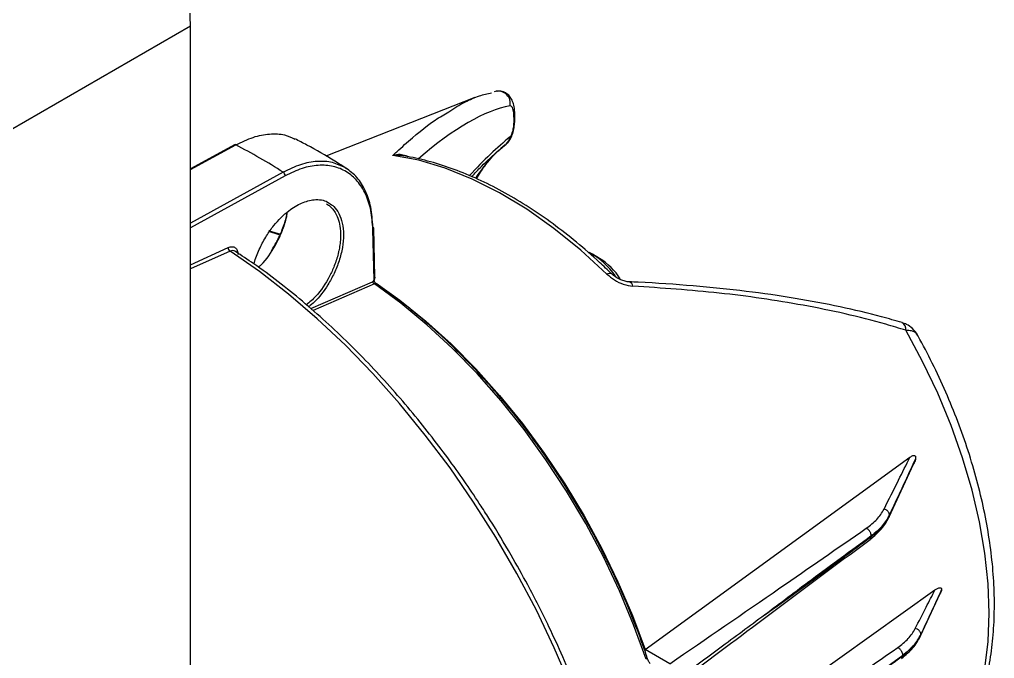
# Model space of a CAD drawing. Extents: x 2 to 136, y 1 to 99.
# Drawn here: x 103.675 to 108.461, y 85.831 to 88.966 of the extents above; entities that cross this region are included whole.
import ezdxf

# ---------------------------------------------------------------- set-up
doc = ezdxf.new("R2010")
doc.units = 0
doc.header["$MEASUREMENT"] = 0
doc.layers.add('OBJECT', color=7, linetype='CONTINUOUS')

msp = doc.modelspace()

# ---------------------------------------------------------------- linework, layer by layer
at = {"layer": 'OBJECT'}
for p, q in [((103.6315, 88.4256), (104.5154, 88.9358)), ((104.5154, 84.0375), (104.5154, 88.9358)), ((105.9108, 88.5833), (105.1793, 88.2964)), ((106.0158, 88.6141), (106.0046, 88.6115)), ((106.0158, 88.6141), (106.0127, 88.6134)), ((106.1066, 88.4846), (106.1066, 88.4941)), ((106.1029, 88.4728), (106.1029, 88.4822)), ((104.7305, 88.3516), (104.5154, 88.2343)), ((104.5154, 88.2301), (104.7375, 88.3511)), ((104.9697, 88.2171), (104.5154, 87.9675)), ((104.9795, 88.1992), (104.5154, 87.9443)), ((104.9503, 87.9098), (104.8989, 87.9268)), ((105.4154, 87.6891), (105.4099, 87.9363)), ((105.4196, 87.7022), (105.4142, 87.9424)), ((104.5154, 87.7628), (104.7, 87.8475)), ((104.7087, 87.8293), (104.5154, 87.7424)), ((106.5226, 87.7939), (106.4873, 87.8143)), ((105.105, 87.5475), (105.4085, 87.6793)), ((105.4154, 87.6891), (105.4085, 87.6793)), ((105.417, 87.6685), (105.1161, 87.5378)), ((106.7462, 85.8752), (108.046, 86.8189)), ((107.944, 86.5264), (108.0631, 86.7848)), ((107.9453, 86.5359), (107.9453, 86.5321)), ((107.8563, 86.4322), (107.8563, 86.4298)), ((108.1687, 86.1669), (106.896, 85.258)), ((108.0983, 85.9426), (108.1946, 86.15)), ((108.0997, 85.9495), (108.0997, 85.9485)), ((106.8673, 85.8053), (106.7462, 85.8752)), ((108.0107, 85.8465), (108.0107, 85.8454))]:
    msp.add_line(p, q, dxfattribs=at)
at = {"layer": 'OBJECT', "flags": 128}
for points in [[(104.5154, 88.9358), (104.5103, 89.066), (104.495, 89.2008), (104.4698, 89.3393), (104.4348, 89.4803), (104.3902, 89.6225), (104.3366, 89.7646), (104.2743, 89.9056), (104.2038, 90.0442), (104.1259, 90.1793), (104.0411, 90.3096), (103.9501, 90.434), (103.8538, 90.5516), (103.7529, 90.6612), (103.6484, 90.762), (103.5411, 90.8531), (103.4319, 90.9338), (103.3218, 91.0032)], [(106.5583, 87.7168), (106.4298, 87.8346), (106.2985, 87.9409), (106.1654, 88.0349), (106.0315, 88.116), (105.8979, 88.1835), (105.7654, 88.2368), (105.6352, 88.2757), (105.5083, 88.2997)], [(104.8987, 87.9309), (104.9013, 87.9301), (104.9564, 87.9125)], [(106.5681, 85.1377), (106.5144, 85.3241), (106.4517, 85.5112), (106.3802, 85.698), (106.3002, 85.8837), (106.2123, 86.0675), (106.1167, 86.2484), (106.0139, 86.4257), (105.9044, 86.5985), (105.7886, 86.766), (105.6672, 86.9275), (105.5407, 87.0821), (105.4097, 87.2292), (105.2748, 87.3681), (105.1366, 87.4982), (104.9957, 87.6187), (104.8528, 87.7293), (104.7087, 87.8293)], [(106.5583, 87.7168), (106.5653, 87.7197), (106.5714, 87.7211), (106.5765, 87.7211), (106.5804, 87.7195), (106.5814, 87.7187)], [(105.4259, 87.6731), (105.5424, 87.5893), (105.6691, 87.4869), (105.7933, 87.3744), (105.9144, 87.2526), (106.0315, 87.1221), (106.1439, 86.9839), (106.251, 86.8387), (106.3521, 86.6875), (106.4464, 86.5312), (106.5336, 86.3708), (106.6129, 86.2074), (106.6839, 86.0418), (106.7462, 85.8752)], [(106.7506, 85.827), (106.6896, 85.9957), (106.6197, 86.1636), (106.5411, 86.3296), (106.4546, 86.4926), (106.3605, 86.6517), (106.2595, 86.8058), (106.1522, 86.9539), (106.0393, 87.0952), (105.9216, 87.2286), (105.7997, 87.3534), (105.6744, 87.4688), (105.5466, 87.5741), (105.417, 87.6685)], [(108.1021, 85.1894), (108.1081, 85.1942), (108.1823, 85.2645), (108.2478, 85.3467), (108.3041, 85.4404), (108.3507, 85.5447), (108.3874, 85.659), (108.4137, 85.7824), (108.4296, 85.9139), (108.4349, 86.0526), (108.4296, 86.1975), (108.4137, 86.3473), (108.3874, 86.5011), (108.3507, 86.6577), (108.3041, 86.8159), (108.2478, 86.9746), (108.1823, 87.1324), (108.1081, 87.2884), (108.0257, 87.4412)], [(106.7506, 85.827), (106.7531, 85.8289), (106.7549, 85.8306), (106.7561, 85.8322), (106.7564, 85.8336), (106.7562, 85.8345)]]:
    msp.add_lwpolyline(points, dxfattribs=at)
at = {"layer": 'OBJECT'}
for centre, radius, start, end in [((106.0248, 88.5553), 0.0595, 348.3349, 98.7241), ((106.0846, 88.4943), 0.022, 326.6244, 357.8724), ((106.0846, 88.4849), 0.022, 326.6242, 357.8242), ((106.0316, 88.3953), 0.0517, 308.6782, 354.2407), ((104.7336, 88.345), 0.00729, 57.7175, 115.3086), ((103.3194, 85.6264), 3.0716, 57.5008, 62.5045), ((106.4755, 87.8359), 0.6625, 128.9977, 147.8203), ((104.9568, 88.1983), 0.0228, 2.1924, 55.3919), ((105.407, 87.9415), 0.00726, 7.1468, 67.2114), ((105.4072, 87.9428), 0.00706, 292.3223, 356.6685), ((104.7212, 87.8465), 0.0213, 177.2104, 233.8019), ((106.3082, 87.511), 0.3519, 34.0186, 62.2801), ((106.3576, 87.5263), 0.3144, 32.0583, 58.3322), ((106.6616, 87.6547), 0.0251, 7.2584, 75.0685), ((105.4223, 87.6594), 0.0105, 60.6855, 120.1853), ((107.9904, 87.4475), 0.0358, 349.8911, 61.0224)]:
    msp.add_arc(centre, radius, start, end, dxfattribs=at)
for centre, major_axis, ratio, start_param, end_param in [((104.429, 84.8015), (1.8234, 3.7243), 0.229586, 0.168538, 0.491273), ((105.293, 86.172), (1.1478, 2.3444), 0.229586, 0.459515, 0.64789), ((108.8131, 87.6092), (0.7659, 2.3851), 0.199933, 1.976046, 1.977174), ((109.0633, 87.7613), (0.7463, 2.324), 0.199933, 2.387846, 2.389797)]:
    msp.add_ellipse(centre, major_axis=major_axis, ratio=ratio, start_param=start_param, end_param=end_param, dxfattribs=at)
for points, knots in [([(105.7827, 88.5135), (105.8091, 88.5306), (105.8601, 88.5636), (105.9297, 88.5924), (105.9725, 88.6024), (105.9922, 88.607)], [0, 0, 0, 0, 0.365892, 0.706691, 1, 1, 1, 1]), ([(106.1061, 88.4935), (106.1062, 88.4997), (106.1064, 88.5191), (106.1025, 88.5438), (106.0947, 88.5691), (106.0822, 88.5903), (106.0632, 88.6068), (106.0406, 88.616), (106.0252, 88.6144), (106.0185, 88.6137)], [0, 0, 0, 0, 0.103248, 0.321276, 0.489573, 0.633299, 0.763184, 0.895607, 1, 1, 1, 1]), ([(106.1029, 88.4822), (106.1024, 88.4939), (106.1012, 88.5176), (106.0941, 88.5397), (106.0864, 88.5422), (106.0831, 88.5432)], [0, 0, 0, 0, 0.351629, 0.714776, 1, 1, 1, 1]), ([(105.5083, 88.2997), (105.5147, 88.3058), (105.5339, 88.3237), (105.6037, 88.3865), (105.6898, 88.4598), (105.7605, 88.5006), (105.7827, 88.5135)], [0, 0, 0, 0, 0.069072, 0.20528, 0.750349, 1, 1, 1, 1]), ([(106.0639, 88.356), (106.0665, 88.3579), (106.0757, 88.3644), (106.0864, 88.3815), (106.0967, 88.4061), (106.1031, 88.4355), (106.1063, 88.4622), (106.1062, 88.4774), (106.1061, 88.4841)], [0, 0, 0, 0, 0.0702676, 0.2451409, 0.4463076, 0.6456448, 0.8428282, 1, 1, 1, 1]), ([(106.0831, 88.3901), (106.0846, 88.3916), (106.0876, 88.3946), (106.0921, 88.4036), (106.0962, 88.4158), (106.0999, 88.4321), (106.1025, 88.4523), (106.1028, 88.4656), (106.1029, 88.4728)], [0, 0, 0, 0, 0.132636, 0.266193, 0.38794, 0.535866, 0.751074, 1, 1, 1, 1]), ([(104.7375, 88.3511), (104.7661, 88.3649), (104.8232, 88.3925), (104.9041, 88.4073), (104.9737, 88.4048), (105.0104, 88.3873), (105.0264, 88.3796)], [0, 0, 0, 0, 0.265424, 0.530172, 0.7943, 1, 1, 1, 1]), ([(105.2811, 88.2337), (105.262, 88.2462), (105.1976, 88.2883), (105.1127, 88.3374), (105.0465, 88.3706), (105.0268, 88.3805)], [0, 0, 0, 0, 0.229113, 0.771373, 1, 1, 1, 1]), ([(105.8945, 88.1951), (105.9105, 88.212), (105.9553, 88.2596), (106.0119, 88.3117), (106.052, 88.345), (106.0645, 88.3554)], [0, 0, 0, 0, 0.275695, 0.775918, 1, 1, 1, 1]), ([(105.9185, 88.1849), (105.9316, 88.2061), (105.9597, 88.2515), (106.008, 88.3078), (106.0452, 88.3388), (106.0629, 88.3536)], [0, 0, 0, 0, 0.31536, 0.675098, 1, 1, 1, 1]), ([(105.5083, 88.2997), (105.5084, 88.2998), (105.52, 88.3034), (105.5417, 88.3069), (105.5651, 88.3017), (105.5771, 88.2963), (105.5799, 88.2938), (105.5804, 88.2933)], [0, 0, 0, 0, 0.005273, 0.469835, 0.850703, 0.970344, 1, 1, 1, 1]), ([(105.5455, 88.299), (105.5332, 88.3001), (105.5207, 88.3013), (105.5084, 88.2997), (105.5083, 88.2997)], [0, 0, 0, 0, 0.988035, 1, 1, 1, 1]), ([(106.5814, 87.7187), (106.5619, 87.7374), (106.5054, 87.7914), (106.4097, 87.8745), (106.2943, 87.9647), (106.1773, 88.0454), (106.0595, 88.1164), (105.9414, 88.1769), (105.8238, 88.2269), (105.7073, 88.2655), (105.6146, 88.2885), (105.5613, 88.2965), (105.5455, 88.2988)], [0, 0, 0, 0, 0.058808, 0.170404, 0.282079, 0.393826, 0.505642, 0.617516, 0.729423, 0.841298, 0.953059, 1, 1, 1, 1]), ([(105.2774, 88.2372), (105.2561, 88.2476), (105.2134, 88.2685), (105.1371, 88.2728), (105.0552, 88.2584), (104.9982, 88.2308), (104.9697, 88.2171)], [0, 0, 0, 0, 0.249137, 0.498822, 0.749093, 1, 1, 1, 1]), ([(105.4099, 87.9363), (105.4076, 87.9681), (105.403, 88.0315), (105.3761, 88.1112), (105.3358, 88.1758), (105.2818, 88.222), (105.2168, 88.2485), (105.1428, 88.2538), (105.0628, 88.2394), (105.0073, 88.2126), (104.9795, 88.1992)], [0, 0, 0, 0, 0.125666, 0.250539, 0.37567, 0.500227, 0.625486, 0.75002, 0.875177, 1, 1, 1, 1]), ([(105.4098, 87.9482), (105.4075, 87.9814), (105.4029, 88.0463), (105.3752, 88.1276), (105.3348, 88.1943), (105.2965, 88.2229), (105.2774, 88.2372)], [0, 0, 0, 0, 0.256106, 0.501078, 0.751626, 1, 1, 1, 1]), ([(104.8271, 87.7663), (104.8282, 87.7712), (104.834, 87.7977), (104.8545, 87.8456), (104.8862, 87.9048), (104.9325, 87.9695), (104.9915, 88.0278), (105.0605, 88.0693), (105.1267, 88.0859), (105.1726, 88.0817), (105.1923, 88.067), (105.1945, 88.0654)], [0, 0, 0, 0, 0.025775, 0.137946, 0.244843, 0.344697, 0.519202, 0.661237, 0.803272, 0.977779, 1, 1, 1, 1]), ([(105.1945, 88.0654), (105.2027, 88.0602), (105.2223, 88.0481), (105.2449, 88.0151), (105.2617, 87.9686), (105.2676, 87.9115), (105.2621, 87.8481), (105.2458, 87.7832), (105.2212, 87.7212), (105.1824, 87.6511), (105.1392, 87.5921), (105.1043, 87.5642), (105.0947, 87.5565)], [0, 0, 0, 0, 0.0714844, 0.1699166, 0.2732039, 0.3791031, 0.4850036, 0.5882941, 0.6867305, 0.7786811, 0.9393721, 1, 1, 1, 1]), ([(105.1826, 88.0615), (105.1858, 88.0596), (105.1933, 88.0551), (105.2135, 88.038), (105.2336, 88.0082), (105.2481, 87.9625), (105.2503, 87.9322), (105.2514, 87.9162)], [0, 0, 0, 0, 0.076675, 0.180698, 0.540119, 0.757624, 1, 1, 1, 1]), ([(104.8478, 87.751), (104.8524, 87.7549), (104.885, 87.7822), (104.9229, 87.841), (104.9543, 87.9019), (104.967, 87.9333), (104.9729, 87.9501), (104.9758, 87.9588), (104.9771, 87.9632), (104.9778, 87.9654), (104.9782, 87.9665), (104.9783, 87.9671), (104.9784, 87.9674), (104.9784, 87.9675), (104.9785, 87.9676), (104.9785, 87.9676), (104.9785, 87.9676), (104.9785, 87.9676), (104.9785, 87.9676), (104.9785, 87.9677), (104.9785, 87.9677), (104.9785, 87.9677), (104.9819, 87.9712), (104.9808, 87.9826), (104.9882, 88.0007), (104.989, 88.0144), (104.9895, 88.0217)], [0, 0, 0, 0, 0.061774, 0.434324, 0.608863, 0.705435, 0.756041, 0.781923, 0.795008, 0.801587, 0.804885, 0.806537, 0.807363, 0.807776, 0.807983, 0.808087, 0.808139, 0.808164, 0.808177, 0.808183, 0.808187, 0.808188, 0.808191, 0.84849, 0.919928, 1, 1, 1, 1]), ([(104.9116, 87.8318), (104.922, 87.8486), (104.9444, 87.8848), (104.9697, 87.9448), (104.9854, 87.9923), (104.9881, 88.0168), (104.9886, 88.0211)], [0, 0, 0, 0, 0.275781, 0.593953, 0.928225, 1, 1, 1, 1]), ([(105.2514, 87.9162), (105.2513, 87.9028), (105.251, 87.8795), (105.2467, 87.8507), (105.2432, 87.833), (105.2411, 87.824), (105.2351, 87.7993), (105.2224, 87.7598), (105.1889, 87.6872), (105.1427, 87.6154), (105.0991, 87.5795), (105.0833, 87.5665)], [0, 0, 0, 0, 0.112962, 0.196078, 0.227699, 0.251113, 0.266321, 0.418662, 0.552271, 0.837445, 1, 1, 1, 1]), ([(104.7, 87.8475), (104.7063, 87.8495), (104.719, 87.8535), (104.7346, 87.8477), (104.7456, 87.8342), (104.7473, 87.8199), (104.7481, 87.8128)], [0, 0, 0, 0, 0.250228, 0.500086, 0.750006, 1, 1, 1, 1]), ([(104.7354, 87.8284), (104.7315, 87.8303), (104.7237, 87.8342), (104.7137, 87.8309), (104.7087, 87.8293)], [0, 0, 0, 0, 0.500024, 1, 1, 1, 1]), ([(106.0884, 86.3388), (106.0543, 86.3965), (106.0066, 86.4772), (105.932, 86.5932), (105.8669, 86.6903), (105.7865, 86.8033), (105.6994, 86.9188), (105.6054, 87.036), (105.5056, 87.1524), (105.4009, 87.2667), (105.2919, 87.3775), (105.1793, 87.4839), (105.0637, 87.585), (104.9455, 87.68), (104.8358, 87.7617), (104.7653, 87.8082), (104.7352, 87.828)], [0, 0, 0, 0, 0.093701, 0.131201, 0.193452, 0.257919, 0.32692, 0.398768, 0.472782, 0.548419, 0.625296, 0.70313, 0.781713, 0.860888, 0.940536, 1, 1, 1, 1]), ([(106.6679, 87.679), (106.6676, 87.679), (106.6624, 87.6789), (106.6477, 87.6815), (106.6246, 87.6892), (106.6013, 87.7021), (106.586, 87.7134), (106.5814, 87.7187), (106.5814, 87.7187)], [0, 0, 0, 0, 0.012318, 0.22129, 0.459132, 0.739178, 0.996688, 1, 1, 1, 1]), ([(105.4085, 87.6793), (105.4089, 87.6784), (105.4096, 87.6765), (105.4117, 87.6734), (105.4143, 87.6705), (105.4161, 87.6692), (105.417, 87.6685)], [0, 0, 0, 0, 0.2577346, 0.5124762, 0.7590317, 1, 1, 1, 1]), ([(105.4274, 87.6687), (105.4266, 87.6692), (105.4252, 87.6703), (105.4231, 87.6724), (105.4212, 87.6747), (105.419, 87.6778), (105.417, 87.6816), (105.4156, 87.6852), (105.4151, 87.6874), (105.4149, 87.6876), (105.4148, 87.6877)], [0, 0, 0, 0, 0.1014483, 0.2002735, 0.2963073, 0.3891415, 0.5650298, 0.7282193, 0.8808566, 1, 1, 1, 1]), ([(105.4196, 87.7022), (105.4194, 87.6999), (105.4191, 87.6953), (105.4166, 87.6912), (105.4154, 87.6891)], [0, 0, 0, 0, 0.497196, 1, 1, 1, 1]), ([(106.5583, 87.7168), (106.5701, 87.7069), (106.5937, 87.687), (106.6396, 87.6649), (106.6705, 87.6603), (106.6864, 87.6579)], [0, 0, 0, 0, 0.326541, 0.652946, 1, 1, 1, 1]), ([(108.0078, 87.4788), (107.9742, 87.4886), (107.8745, 87.5175), (107.7002, 87.5586), (107.4787, 87.6004), (107.2381, 87.6347), (106.9807, 87.6609), (106.7881, 87.6736), (106.6827, 87.6783), (106.668, 87.679)], [0, 0, 0, 0, 0.079802, 0.236918, 0.403778, 0.582442, 0.772958, 0.968424, 1, 1, 1, 1]), ([(106.3066, 86.7505), (106.3066, 86.7506), (106.2854, 86.7833), (106.2402, 86.8482), (106.1687, 86.9465), (106.0909, 87.0461), (106.0069, 87.1463), (105.9177, 87.2451), (105.8242, 87.3409), (105.7271, 87.4326), (105.6271, 87.5192), (105.5269, 87.5988), (105.4599, 87.6457), (105.4274, 87.6684)], [0, 0, 0, 0, 0.0000722, 0.0863592, 0.175628, 0.2710904, 0.3703997, 0.4726079, 0.5769603, 0.6829251, 0.7901144, 0.8982438, 1, 1, 1, 1]), ([(108.0257, 87.4412), (107.9931, 87.4512), (107.83, 87.5011), (107.5269, 87.5683), (107.1112, 87.629), (106.8282, 87.6483), (106.6864, 87.6579)], [0, 0, 0, 0, 0.077798, 0.389331, 0.69397, 1, 1, 1, 1]), ([(108.0857, 87.4129), (108.0848, 87.4151), (108.0789, 87.4292), (108.0597, 87.4494), (108.0339, 87.4699), (108.0146, 87.4757), (108.0073, 87.4779)], [0, 0, 0, 0, 0.069654, 0.448091, 0.792246, 1, 1, 1, 1]), ([(108.0846, 87.4124), (108.0834, 87.4156), (108.0789, 87.4281), (108.0582, 87.4391), (108.0351, 87.4406), (108.0257, 87.4412)], [0, 0, 0, 0, 0.170405, 0.66318, 1, 1, 1, 1]), ([(108.1003, 85.1898), (108.1103, 85.1973), (108.1461, 85.2241), (108.2005, 85.2808), (108.263, 85.3592), (108.3172, 85.4475), (108.3633, 85.5446), (108.4009, 85.6501), (108.4297, 85.7634), (108.4495, 85.8837), (108.46, 86.0102), (108.4613, 86.142), (108.4535, 86.2783), (108.4365, 86.418), (108.4106, 86.5603), (108.3761, 86.7044), (108.3331, 86.8493), (108.2821, 86.9943), (108.2231, 87.1384), (108.1584, 87.2787), (108.1098, 87.3692), (108.0862, 87.4133)], [0, 0, 0, 0, 0.020186, 0.07247, 0.125055, 0.17812, 0.231749, 0.285931, 0.340582, 0.395576, 0.450789, 0.506114, 0.561468, 0.616796, 0.672076, 0.727301, 0.782469, 0.837588, 0.892666, 0.947714, 1, 1, 1, 1]), ([(107.9186, 86.5631), (107.9423, 86.6109), (107.9845, 86.6962), (108.0273, 86.7814), (108.046, 86.8189)], [0, 0, 0, 0, 0.559994, 1, 1, 1, 1]), ([(108.0729, 86.8096), (108.0491, 86.7583), (108.0066, 86.6668), (107.964, 86.5759), (107.9453, 86.5359)], [0, 0, 0, 0, 0.560009, 1, 1, 1, 1]), ([(108.046, 86.8189), (108.0506, 86.822), (108.0571, 86.8262), (108.0652, 86.8276), (108.0691, 86.8267), (108.0712, 86.8253), (108.0727, 86.8231), (108.0737, 86.8203), (108.0741, 86.8156), (108.0734, 86.812), (108.0729, 86.8096)], [0, 0, 0, 0, 0.401436, 0.570186, 0.633489, 0.697364, 0.744462, 0.791505, 0.861691, 1, 1, 1, 1]), ([(107.9453, 86.5321), (107.969, 86.5832), (108.0114, 86.6744), (108.0537, 86.7665), (108.0724, 86.8071)], [0, 0, 0, 0, 0.560013, 1, 1, 1, 1]), ([(108.0724, 86.8071), (108.0702, 86.7996), (108.0679, 86.7913), (108.0634, 86.7855), (108.063, 86.7849)], [0, 0, 0, 0, 0.906359, 1, 1, 1, 1]), ([(106.437, 86.5401), (106.4069, 86.591), (106.3647, 86.6621), (106.3195, 86.7309), (106.3066, 86.7505)], [0, 0, 0, 0, 0.71531, 1, 1, 1, 1]), ([(106.756, 85.8341), (106.7545, 85.839), (106.7384, 85.8902), (106.7024, 85.986), (106.6493, 86.1181), (106.5976, 86.2329), (106.5486, 86.3336), (106.4977, 86.4325), (106.4589, 86.5012), (106.437, 86.5401)], [0, 0, 0, 0, 0.0205672, 0.2140011, 0.400114, 0.5747173, 0.6988931, 0.8296708, 1, 1, 1, 1]), ([(107.8315, 86.4699), (107.8502, 86.4841), (107.8876, 86.5126), (107.9082, 86.5462), (107.9186, 86.5631)], [0, 0, 0, 0, 0.498898, 1, 1, 1, 1]), ([(107.8505, 86.4158), (107.8707, 86.4325), (107.911, 86.466), (107.9328, 86.505), (107.9437, 86.5245)], [0, 0, 0, 0, 0.498628, 1, 1, 1, 1]), ([(107.9453, 86.5359), (107.935, 86.5173), (107.9143, 86.4801), (107.8757, 86.4481), (107.8563, 86.4322)], [0, 0, 0, 0, 0.500041, 1, 1, 1, 1]), ([(107.8563, 86.4298), (107.8757, 86.4456), (107.9143, 86.4771), (107.935, 86.5138), (107.9453, 86.5321)], [0, 0, 0, 0, 0.499959, 1, 1, 1, 1]), ([(107.9453, 86.5359), (107.945, 86.5388), (107.9444, 86.5433), (107.9411, 86.5492), (107.9377, 86.5534), (107.9334, 86.5571), (107.9272, 86.5609), (107.922, 86.5623), (107.9186, 86.5631)], [0, 0, 0, 0, 0.239579, 0.368439, 0.5, 0.631562, 0.760427, 1, 1, 1, 1]), ([(107.9415, 86.5211), (107.9422, 86.5221), (107.9446, 86.5253), (107.945, 86.5293), (107.9453, 86.5321)], [0, 0, 0, 0, 0.304069, 1, 1, 1, 1]), ([(106.8673, 85.8053), (107.0477, 85.9292), (107.3698, 86.1504), (107.6904, 86.3723), (107.8315, 86.4699)], [0, 0, 0, 0, 0.560011, 1, 1, 1, 1]), ([(107.8563, 86.4322), (107.7588, 86.361), (107.5846, 86.2341), (107.4104, 86.1026), (107.3337, 86.0448)], [0, 0, 0, 0, 0.559938, 1, 1, 1, 1]), ([(107.3337, 86.0448), (107.4313, 86.1154), (107.6055, 86.2414), (107.7797, 86.3722), (107.8563, 86.4298)], [0, 0, 0, 0, 0.560063, 1, 1, 1, 1]), ([(107.8563, 86.4322), (107.8561, 86.4356), (107.8556, 86.4409), (107.8525, 86.4485), (107.8494, 86.4542), (107.8454, 86.4594), (107.8396, 86.4653), (107.8347, 86.4681), (107.8315, 86.4699)], [0, 0, 0, 0, 0.239487, 0.368378, 0.5, 0.631621, 0.760513, 1, 1, 1, 1]), ([(107.8499, 86.4154), (107.8508, 86.4161), (107.8528, 86.4175), (107.8556, 86.422), (107.856, 86.4267), (107.8563, 86.4298)], [0, 0, 0, 0, 0.218194, 0.491746, 1, 1, 1, 1]), ([(106.8998, 85.7057), (107.0417, 85.8119), (107.358, 86.0485), (107.6752, 86.285), (107.85, 86.4154)], [0, 0, 0, 0, 0.448744, 1, 1, 1, 1]), ([(106.5779, 85.168), (106.575, 85.1795), (106.5586, 85.2449), (106.5217, 85.3647), (106.4677, 85.5259), (106.4077, 85.6839), (106.3434, 85.8373), (106.2815, 85.9723), (106.2235, 86.0902), (106.1623, 86.2081), (106.1159, 86.2901), (106.0884, 86.3388)], [0, 0, 0, 0, 0.029452, 0.16668, 0.302733, 0.436694, 0.566311, 0.692657, 0.782437, 0.870863, 1, 1, 1, 1]), ([(108.072, 85.9777), (108.0899, 86.013), (108.1217, 86.0761), (108.1543, 86.1391), (108.1687, 86.1669)], [0, 0, 0, 0, 0.55998, 1, 1, 1, 1]), ([(108.2011, 86.1689), (108.1822, 86.1278), (108.1484, 86.0544), (108.1145, 85.9815), (108.0997, 85.9495)], [0, 0, 0, 0, 0.560013, 1, 1, 1, 1]), ([(108.0997, 85.9485), (108.1185, 85.9889), (108.1523, 86.061), (108.186, 86.1336), (108.2008, 86.1656)], [0, 0, 0, 0, 0.5600153, 1, 1, 1, 1]), ([(108.1687, 86.1669), (108.173, 86.1697), (108.1815, 86.1752), (108.1914, 86.1785), (108.1973, 86.1774), (108.1995, 86.176), (108.2008, 86.1737), (108.2013, 86.1713), (108.2012, 86.1696), (108.2011, 86.1689)], [0, 0, 0, 0, 0.347786, 0.698121, 0.777968, 0.858334, 0.911739, 0.965437, 1, 1, 1, 1]), ([(108.2008, 86.1656), (108.2005, 86.1639), (108.1996, 86.1594), (108.1972, 86.154), (108.1951, 86.151), (108.1945, 86.1501)], [0, 0, 0, 0, 0.3017974, 0.8037715, 1, 1, 1, 1]), ([(107.3337, 86.0448), (107.3333, 86.0445), (107.2595, 85.99), (107.1331, 85.8966), (106.994, 85.7939), (106.928, 85.7451), (106.9146, 85.7351), (106.9142, 85.7349)], [0, 0, 0, 0, 0.002912, 0.527889, 0.903607, 0.997536, 1, 1, 1, 1]), ([(107.9859, 85.8843), (108.0044, 85.8985), (108.0414, 85.9271), (108.0618, 85.9608), (108.072, 85.9777)], [0, 0, 0, 0, 0.4992734, 1, 1, 1, 1]), ([(108.0997, 85.9495), (108.0893, 85.931), (108.0686, 85.8941), (108.03, 85.8624), (108.0107, 85.8465)], [0, 0, 0, 0, 0.500043, 1, 1, 1, 1]), ([(108.0107, 85.8454), (108.03, 85.8613), (108.0686, 85.8932), (108.0893, 85.9301), (108.0997, 85.9485)], [0, 0, 0, 0, 0.499957, 1, 1, 1, 1]), ([(108.0997, 85.9495), (108.0993, 85.9525), (108.0988, 85.9572), (108.0953, 85.9633), (108.0918, 85.9677), (108.0873, 85.9714), (108.0809, 85.9754), (108.0755, 85.9768), (108.072, 85.9777)], [0, 0, 0, 0, 0.239575, 0.368434, 0.5, 0.631563, 0.760421, 1, 1, 1, 1]), ([(108.0957, 85.9372), (108.0964, 85.9382), (108.0989, 85.9414), (108.0993, 85.9456), (108.0997, 85.9485)], [0, 0, 0, 0, 0.305015, 1, 1, 1, 1]), ([(108.0049, 85.8314), (108.025, 85.8482), (108.0652, 85.8818), (108.087, 85.921), (108.098, 85.9407)], [0, 0, 0, 0, 0.498702, 1, 1, 1, 1]), ([(106.9951, 85.2007), (107.1805, 85.3281), (107.5114, 85.5557), (107.8409, 85.7839), (107.9859, 85.8843)], [0, 0, 0, 0, 0.56001, 1, 1, 1, 1]), ([(108.0107, 85.8465), (108.0104, 85.85), (108.01, 85.8553), (108.0069, 85.8629), (108.0037, 85.8686), (107.9997, 85.8738), (107.9939, 85.8797), (107.989, 85.8825), (107.9859, 85.8843)], [0, 0, 0, 0, 0.239486, 0.368381, 0.500003, 0.63162, 0.760514, 1, 1, 1, 1]), ([(106.771, 85.8056), (106.7682, 85.8099), (106.7623, 85.819), (106.7584, 85.8287), (106.7564, 85.8339)], [0, 0, 0, 0, 0.46906, 1, 1, 1, 1]), ([(108.0107, 85.8465), (107.9147, 85.7767), (107.7432, 85.6518), (107.5717, 85.5227), (107.4963, 85.4659)], [0, 0, 0, 0, 0.559941, 1, 1, 1, 1]), ([(107.4963, 85.4659), (107.5923, 85.5355), (107.7638, 85.6597), (107.9353, 85.7887), (108.0107, 85.8454)], [0, 0, 0, 0, 0.560059, 1, 1, 1, 1]), ([(108.0043, 85.8311), (108.0051, 85.8317), (108.0071, 85.8332), (108.0099, 85.8376), (108.0104, 85.8423), (108.0107, 85.8454)], [0, 0, 0, 0, 0.218206, 0.491746, 1, 1, 1, 1])]:
    msp.add_open_spline(points, degree=3, knots=knots, dxfattribs=at)

doc.saveas('drawing.dxf')
